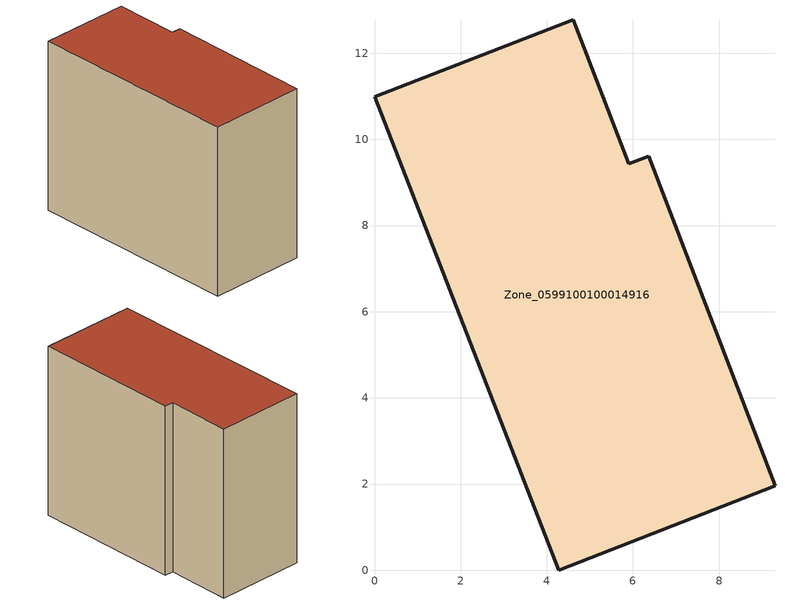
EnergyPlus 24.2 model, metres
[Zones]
Zone_0599100100014916
 floor ground (C_G): 4.27,0 0,10.99 4.62,12.78 5.91,9.43 6.37,9.61 9.3,1.96 z0
 wall outside (C_F): 6.37,9.61 5.91,9.43 4.62,12.78 0,10.99 4.27,0 9.3,1.96 6.37,9.61 z0:9.45
 roof outside (C_R): 4.27,0 9.3,1.96 6.37,9.61 5.91,9.43 4.62,12.78 0,10.99 z9.45
[BUILDING]
Pand.0599100100014916: North Axis=0; Terrain=City; Loads Convergence Tolerance Value=0.04; Temperature Convergence Tolerance Value=0.4; Solar Distribution=FullExterior; Maximum Number of Warmup Days=25; Minimum Number of Warmup Days=1
[Site:Location]
Rotterdam.The.Hague.AP_ZH_NLD Design_Conditions: Latitude=51.96; Longitude=4.45; Time Zone=1; Elevation=-4.5
[SITE:GROUNDTEMPERATURE:BUILDINGSURFACE]
18, 18, 18, 18, 18, 18, 18, 18, 18, 18, 18, 18
[MATERIAL] Thermal Absorptance=0.9; Solar Absorptance=0.7; Visible Absorptance=0.7
Name | Roughness | Thickness | Conductivity | Density | Specific Heat
G.TI.2015-2018 | MediumSmooth | 0.15 | 0.0428571 | 540 | 1210
F.TI.2015-2018 | Rough | 0.3 | 0.0666667 | 1920 | 840
R.TI.2015-2018 | MediumRough | 0.2 | 0.0333333 | 1500 | 1000
[CONSTRUCTION]
C_G: G.TI.2015-2018
C_F: F.TI.2015-2018
C_R: R.TI.2015-2018
[ZONE]
Zone_0599100100014916: Type=1; Multiplier=1; Ceiling Height=Autocalculate; Volume=Autocalculate; Floor Area=autocalculate; Part of Total Floor Area=Yes
[ZONEINFILTRATION:DESIGNFLOWRATE]
Infil_Zone_0599100100014916: Zone or ZoneList or Space or SpaceList=Zone_0599100100014916; Schedule=AlwaysOn; Design Flow Rate Calculation Method=Flow/Area; Flow Rate per Floor Area=0.0015; Constant Term Coefficient=1; Temperature Term Coefficient=0; Velocity Term Coefficient=0; Velocity Squared Term Coefficient=0
[HVACTEMPLATE:ZONE:IDEALLOADSAIRSYSTEM]
Zone_0599100100014916: Maximum Heating Supply Air Temperature=50; Minimum Cooling Supply Air Temperature=13; Maximum Heating Supply Air Humidity Ratio=0.0156; Minimum Cooling Supply Air Humidity Ratio=0.0077; Heating Limit=NoLimit; Cooling Limit=NoLimit; Dehumidification Control Type=ConstantSensibleHeatRatio; Cooling Sensible Heat Ratio=0.7; Dehumidification Setpoint=60; Humidification Control Type=None; Humidification Setpoint=30; Outdoor Air Method=None; Outdoor Air Flow Rate per Person=0.00944; Outdoor Air Flow Rate per Zone Floor Area=0; Outdoor Air Flow Rate per Zone=0; Demand Controlled Ventilation Type=None; Outdoor Air Economizer Type=NoEconomizer; Heat Recovery Type=None; Sensible Heat Recovery Effectiveness=0.7; Latent Heat Recovery Effectiveness=0.65
[ZONECONTROL:THERMOSTAT]
ThermostatControl_Zone_0599100100014916: Zone or ZoneList=Zone_0599100100014916; Control Type Schedule=DualSetpointControlType; Control 1=Thermostat_Zone_0599100100014916; Temperature Difference Between Cutout And Setpoint=0
[THERMOSTATSETPOINT:DUALSETPOINT]
Thermostat_Zone_0599100100014916: Heating Setpoint Temperature Schedule=HeatingSetpoint_Zone_0599100100014916; Cooling Setpoint Temperature Schedule=CoolingSetpoint_Zone_0599100100014916
[SCHEDULE:COMPACT]
HeatingSetpoint_Zone_0599100100014916: Through: 12/31, For: AllDays, Until: 24:00, 21
CoolingSetpoint_Zone_0599100100014916: Through: 12/31, For: AllDays, Until: 24:00, 24
DualSetpointControlType: Through: 12/31, For: AllDays, Until: 24:00, 4
AlwaysOn: Through: 12/31, For: AllDays, Until: 24:00, 1
